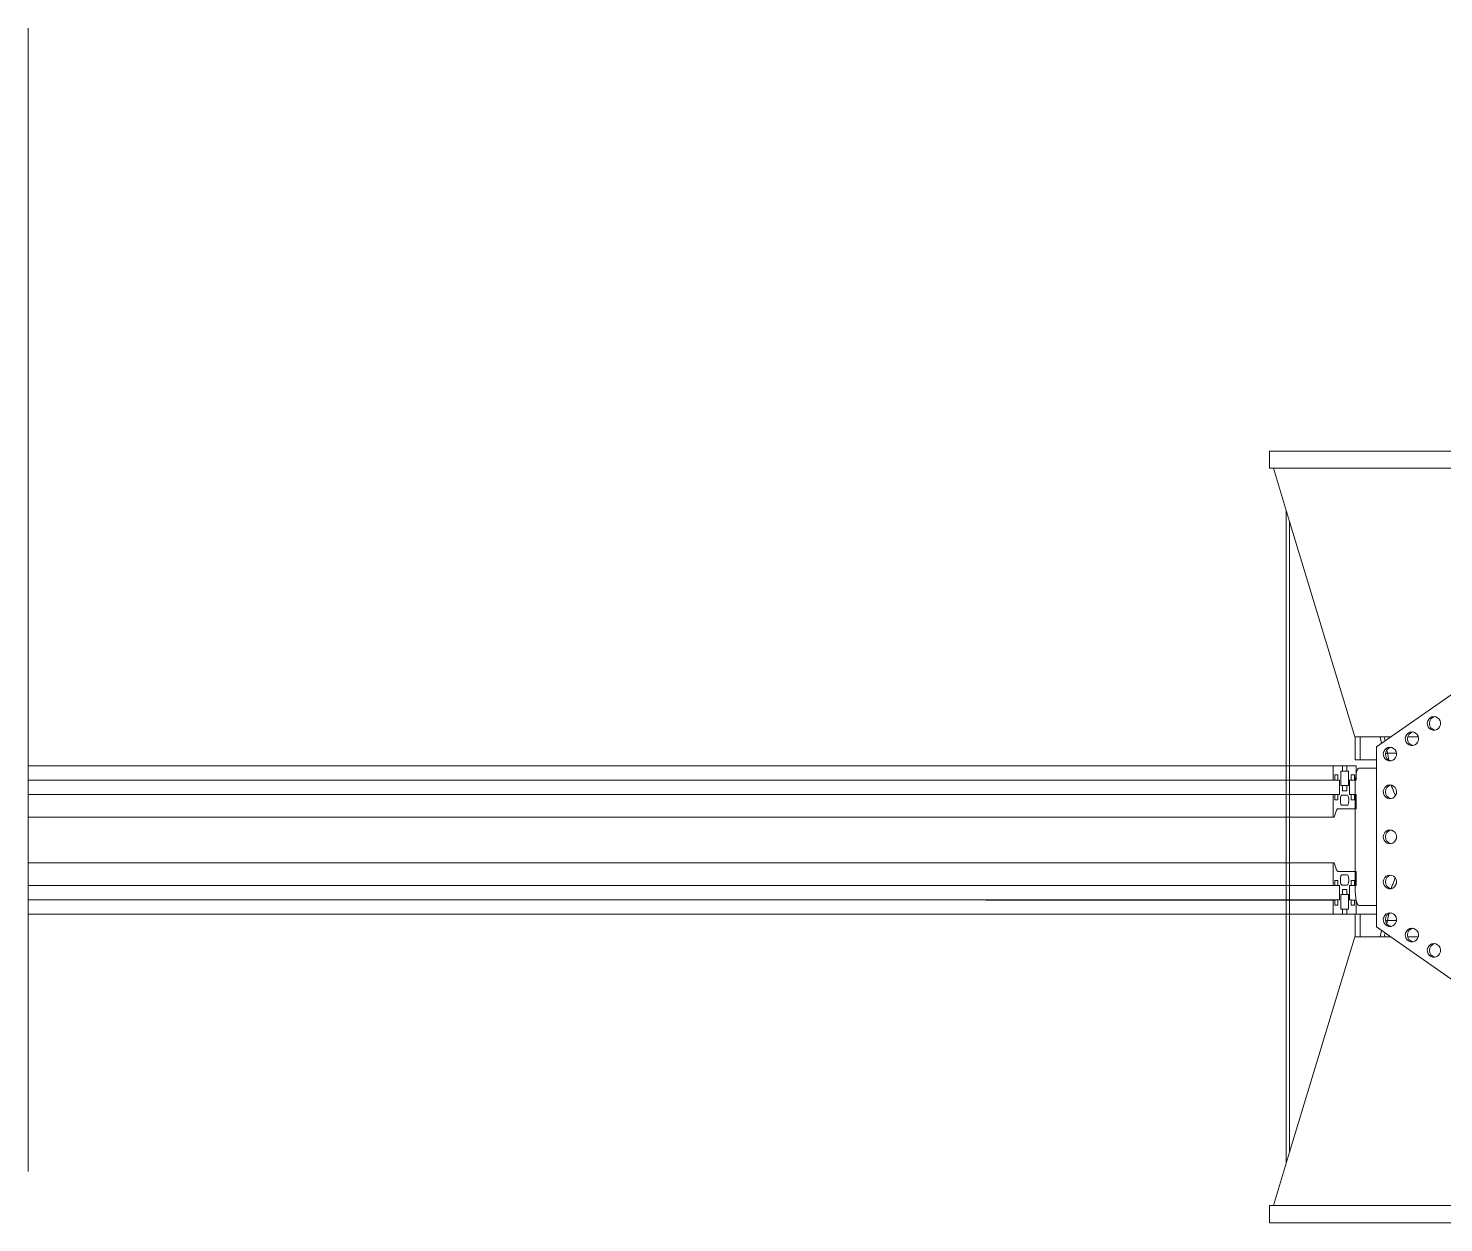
# Model space of a CAD drawing. Header units: millimetres. Extents: x -1052 to 3351, y 0 to 2015.
# Drawn here: x -130.12 to -120.23, y 1570.35 to 1578.69 of the extents above; entities that cross this region are included whole.
import ezdxf

# ---------------------------------------------------------------- set-up
doc = ezdxf.new("R2010")
doc.units = ezdxf.units.MM

msp = doc.modelspace()

# ---------------------------------------------------------------- linework, layer by layer
at = {"linetype": 'Continuous', "lineweight": 0}
for p, q in [((-130.1165, 1570.7031), (-130.1165, 1578.6907)), ((-121.4468, 1575.737), (-121.4468, 1575.6172)), ((-121.4468, 1575.737), (-104.9845, 1575.737)), ((-121.4468, 1575.6172), (-104.9845, 1575.6172)), ((-121.307, 1575.2451), (-121.4194, 1575.6172)), ((-121.3304, 1570.7648), (-121.3304, 1575.3177)), ((-121.3304, 1575.3177), (-121.3289, 1575.3177)), ((-120.8523, 1573.7405), (-121.307, 1575.2451)), ((-121.307, 1570.8374), (-121.307, 1575.2451)), ((-120.6995, 1573.6703), (-119.9807, 1574.1735)), ((-120.3359, 1573.8643), (-120.3428, 1573.852)), ((-120.3257, 1573.874), (-120.3359, 1573.8643)), ((-120.3133, 1573.8802), (-120.3257, 1573.874)), ((-120.2996, 1573.8824), (-120.3133, 1573.8802)), ((-120.2859, 1573.8802), (-120.2996, 1573.8824)), ((-120.2735, 1573.874), (-120.2859, 1573.8802)), ((-120.2634, 1573.8643), (-120.2735, 1573.874)), ((-120.2564, 1573.852), (-120.2634, 1573.8643)), ((-120.4894, 1573.7568), (-120.4963, 1573.7444)), ((-120.4793, 1573.7665), (-120.4894, 1573.7568)), ((-120.4668, 1573.7727), (-120.4793, 1573.7665)), ((-120.4532, 1573.7749), (-120.4668, 1573.7727)), ((-120.4395, 1573.7727), (-120.4532, 1573.7749)), ((-120.427, 1573.7665), (-120.4395, 1573.7727)), ((-120.4169, 1573.7568), (-120.427, 1573.7665)), ((-120.41, 1573.7444), (-120.4169, 1573.7568)), ((-120.3428, 1573.852), (-120.3458, 1573.838)), ((-120.3458, 1573.838), (-120.3448, 1573.8238)), ((-120.3448, 1573.8238), (-120.3398, 1573.8105)), ((-120.3398, 1573.8105), (-120.3311, 1573.7993)), ((-120.3311, 1573.7993), (-120.3197, 1573.7913)), ((-120.3197, 1573.7913), (-120.3065, 1573.7871)), ((-120.3065, 1573.7871), (-120.2927, 1573.7871)), ((-120.2927, 1573.7871), (-120.2795, 1573.7913)), ((-120.2795, 1573.7913), (-120.2681, 1573.7993)), ((-120.2681, 1573.7993), (-120.2595, 1573.8105)), ((-120.2595, 1573.8105), (-120.2544, 1573.8238)), ((-120.2534, 1573.838), (-120.2564, 1573.852)), ((-120.2544, 1573.8238), (-120.2534, 1573.838)), ((-120.8523, 1573.7405), (-120.5991, 1573.7405)), ((-120.8494, 1573.7405), (-120.8494, 1573.5804)), ((-120.8143, 1573.7405), (-120.8143, 1573.5804)), ((-120.6995, 1573.6703), (-120.6995, 1572.4122)), ((-120.6742, 1573.7405), (-120.6652, 1573.6943)), ((-120.6459, 1573.7405), (-120.6403, 1573.7117)), ((-120.6328, 1573.659), (-120.643, 1573.6493)), ((-120.6204, 1573.6652), (-120.6328, 1573.659)), ((-120.6067, 1573.6673), (-120.6204, 1573.6652)), ((-120.5931, 1573.6652), (-120.6067, 1573.6673)), ((-120.5806, 1573.659), (-120.5931, 1573.6652)), ((-120.5705, 1573.6493), (-120.5806, 1573.659)), ((-120.4963, 1573.7444), (-120.4994, 1573.7305)), ((-120.4994, 1573.7305), (-120.4984, 1573.7163)), ((-120.4984, 1573.7163), (-120.4933, 1573.703)), ((-120.4933, 1573.703), (-120.4847, 1573.6918)), ((-120.4847, 1573.6918), (-120.4733, 1573.6838)), ((-120.4825, 1573.7405), (-120.4087, 1573.7405)), ((-120.4733, 1573.6838), (-120.4601, 1573.6795)), ((-120.4601, 1573.6795), (-120.4463, 1573.6795)), ((-120.4463, 1573.6795), (-120.433, 1573.6838)), ((-120.433, 1573.6838), (-120.4216, 1573.6918)), ((-120.4216, 1573.6918), (-120.413, 1573.703)), ((-120.413, 1573.703), (-120.408, 1573.7163)), ((-120.4069, 1573.7305), (-120.41, 1573.7444)), ((-120.408, 1573.7163), (-120.4069, 1573.7305)), ((-120.8143, 1573.5804), (-120.8494, 1573.5804)), ((-120.8143, 1573.5804), (-120.6995, 1573.5804)), ((-120.6499, 1573.6369), (-120.653, 1573.623)), ((-120.653, 1573.623), (-120.6519, 1573.6088)), ((-120.6519, 1573.6088), (-120.6469, 1573.5955)), ((-120.643, 1573.6493), (-120.6499, 1573.6369)), ((-120.6469, 1573.5955), (-120.6383, 1573.5843)), ((-120.6383, 1573.5843), (-120.6268, 1573.5762)), ((-120.6281, 1573.649), (-120.6236, 1573.6259)), ((-120.6268, 1573.5762), (-120.6136, 1573.572)), ((-120.6236, 1573.6259), (-120.6229, 1573.6259)), ((-120.5608, 1573.6259), (-120.6229, 1573.6259)), ((-120.6136, 1573.572), (-120.5998, 1573.572)), ((-120.5998, 1573.572), (-120.5866, 1573.5762)), ((-120.5866, 1573.5762), (-120.5752, 1573.5843)), ((-120.5752, 1573.5843), (-120.5666, 1573.5955)), ((-120.5636, 1573.6369), (-120.5705, 1573.6493)), ((-120.5666, 1573.5955), (-120.5615, 1573.6088)), ((-120.5605, 1573.623), (-120.5636, 1573.6369)), ((-120.5615, 1573.6088), (-120.5605, 1573.623)), ((-121.0028, 1573.5373), (-130.1165, 1573.5373)), ((-121.0028, 1573.5373), (-121.0028, 1573.4384)), ((-120.939, 1573.5373), (-121.0028, 1573.5373)), ((-120.9695, 1573.4743), (-120.9917, 1573.4743)), ((-120.9917, 1573.4743), (-120.9917, 1573.4384)), ((-120.9695, 1573.4372), (-120.9695, 1573.4743)), ((-120.9501, 1573.5013), (-120.939, 1573.5013)), ((-120.9501, 1573.5013), (-120.9501, 1573.3995)), ((-120.939, 1573.5373), (-120.939, 1573.5013)), ((-120.9075, 1573.5373), (-120.939, 1573.5373)), ((-120.9075, 1573.5013), (-120.939, 1573.5013)), ((-120.9075, 1573.5373), (-120.9075, 1573.5013)), ((-120.8436, 1573.5373), (-120.9075, 1573.5373)), ((-120.8964, 1573.5013), (-120.9075, 1573.5013)), ((-120.8964, 1573.3995), (-120.8964, 1573.5013)), ((-120.877, 1573.4743), (-120.8547, 1573.4743)), ((-120.877, 1573.4372), (-120.877, 1573.4743)), ((-120.8547, 1573.4743), (-120.8547, 1573.4384)), ((-120.8474, 1573.4465), (-120.8451, 1573.4672)), ((-120.8451, 1573.4672), (-120.8419, 1573.4854)), ((-120.8436, 1573.5373), (-120.8436, 1573.4384)), ((-120.8419, 1573.4854), (-120.8381, 1573.5003)), ((-120.8381, 1573.5003), (-120.8337, 1573.5114)), ((-120.8337, 1573.5114), (-120.8289, 1573.5182)), ((-120.8289, 1573.5182), (-120.824, 1573.5205)), ((-120.824, 1573.5205), (-120.6995, 1573.5205)), ((-120.9695, 1573.4372), (-130.1165, 1573.4372)), ((-121.0028, 1573.4384), (-123.4277, 1573.4384)), ((-120.9917, 1573.4384), (-121.0028, 1573.4384)), ((-120.9584, 1573.4372), (-120.9695, 1573.4372)), ((-120.9584, 1573.3378), (-120.9584, 1573.4372)), ((-120.9501, 1573.3995), (-120.9386, 1573.3995)), ((-120.9386, 1573.3995), (-120.9386, 1573.3635)), ((-120.9079, 1573.3995), (-120.9386, 1573.3995)), ((-120.9386, 1573.3635), (-120.9079, 1573.3635)), ((-120.9079, 1573.3635), (-120.9079, 1573.3995)), ((-120.9079, 1573.3995), (-120.8964, 1573.3995)), ((-120.8881, 1573.4372), (-120.877, 1573.4372)), ((-120.8881, 1573.3378), (-120.8881, 1573.4372)), ((-120.8547, 1573.4384), (-120.877, 1573.4384)), ((-120.8436, 1573.4384), (-120.8547, 1573.4384)), ((-120.8494, 1573.4007), (-120.8489, 1573.4241)), ((-120.8494, 1572.6818), (-120.8494, 1573.4007)), ((-120.8489, 1573.4241), (-120.8474, 1573.4465)), ((-120.6499, 1573.3733), (-120.653, 1573.3594)), ((-120.653, 1573.3594), (-120.6519, 1573.3452)), ((-120.643, 1573.3857), (-120.6499, 1573.3733)), ((-120.6328, 1573.3954), (-120.643, 1573.3857)), ((-120.6204, 1573.4016), (-120.6328, 1573.3954)), ((-120.6067, 1573.4038), (-120.6204, 1573.4016)), ((-120.5931, 1573.4016), (-120.6067, 1573.4038)), ((-120.5806, 1573.3954), (-120.5931, 1573.4016)), ((-120.5705, 1573.3857), (-120.5806, 1573.3954)), ((-120.5636, 1573.3733), (-120.5705, 1573.3857)), ((-120.5605, 1573.3594), (-120.5636, 1573.3733)), ((-120.5615, 1573.3452), (-120.5605, 1573.3594)), ((-120.9695, 1573.3378), (-130.1165, 1573.3378)), ((-121.0028, 1573.3366), (-123.4277, 1573.3366)), ((-121.0028, 1573.3366), (-121.0028, 1573.1778)), ((-120.9917, 1573.3366), (-121.0028, 1573.3366)), ((-120.9917, 1573.3366), (-120.9917, 1573.3006)), ((-120.9917, 1573.3006), (-120.9695, 1573.3006)), ((-120.9695, 1573.3006), (-120.9695, 1573.3378)), ((-120.9695, 1573.3378), (-120.9584, 1573.3378)), ((-120.9514, 1573.3156), (-120.9527, 1573.3039)), ((-120.9527, 1573.3039), (-120.9527, 1573.2914)), ((-120.9527, 1573.2914), (-120.9514, 1573.2797)), ((-120.9489, 1573.3252), (-120.9514, 1573.3156)), ((-120.9514, 1573.2797), (-120.9489, 1573.2701)), ((-120.9455, 1573.3314), (-120.9489, 1573.3252)), ((-120.9489, 1573.2701), (-120.9455, 1573.2638)), ((-120.9417, 1573.3336), (-120.9455, 1573.3314)), ((-120.9455, 1573.2638), (-120.9417, 1573.2617)), ((-120.9417, 1573.3336), (-120.9047, 1573.3336)), ((-120.9417, 1573.2617), (-120.9047, 1573.2617)), ((-120.9009, 1573.3314), (-120.9047, 1573.3336)), ((-120.9047, 1573.2617), (-120.9009, 1573.2638)), ((-120.8976, 1573.3252), (-120.9009, 1573.3314)), ((-120.9009, 1573.2638), (-120.8976, 1573.2701)), ((-120.8951, 1573.3156), (-120.8976, 1573.3252)), ((-120.8976, 1573.2701), (-120.8951, 1573.2797)), ((-120.8938, 1573.3039), (-120.8951, 1573.3156)), ((-120.8951, 1573.2797), (-120.8938, 1573.2914)), ((-120.8938, 1573.2914), (-120.8938, 1573.3039)), ((-120.877, 1573.3378), (-120.8881, 1573.3378)), ((-120.877, 1573.3006), (-120.877, 1573.3378)), ((-120.8547, 1573.3366), (-120.877, 1573.3366)), ((-120.8547, 1573.3006), (-120.877, 1573.3006)), ((-120.8547, 1573.3366), (-120.8547, 1573.3006)), ((-120.8436, 1573.3366), (-120.8547, 1573.3366)), ((-120.8436, 1573.3366), (-120.8436, 1573.2377)), ((-120.6519, 1573.3452), (-120.6469, 1573.3319)), ((-120.6469, 1573.3319), (-120.6383, 1573.3207)), ((-120.6383, 1573.3207), (-120.6268, 1573.3126)), ((-120.6268, 1573.3126), (-120.6136, 1573.3084)), ((-120.6136, 1573.3084), (-120.5998, 1573.3084)), ((-120.5998, 1573.3084), (-120.5866, 1573.3126)), ((-120.5866, 1573.3126), (-120.5752, 1573.3207)), ((-120.5752, 1573.3207), (-120.5666, 1573.3319)), ((-120.5666, 1573.3319), (-120.5615, 1573.3452)), ((-121.0028, 1573.1778), (-130.1165, 1573.1778)), ((-121.0028, 1573.1778), (-120.9954, 1573.1778)), ((-120.9954, 1573.1778), (-120.9823, 1573.2202)), ((-120.9823, 1573.2202), (-120.981, 1573.2241)), ((-120.981, 1573.2241), (-120.9795, 1573.2276)), ((-120.9795, 1573.2276), (-120.978, 1573.2306)), ((-120.978, 1573.2306), (-120.9763, 1573.2332)), ((-120.9763, 1573.2332), (-120.9746, 1573.2351)), ((-120.9746, 1573.2351), (-120.9729, 1573.2366)), ((-120.9729, 1573.2366), (-120.9711, 1573.2374)), ((-120.9711, 1573.2374), (-120.9693, 1573.2377)), ((-120.9693, 1573.2377), (-120.8436, 1573.2377)), ((-120.643, 1573.0711), (-120.6499, 1573.0587)), ((-120.6328, 1573.0808), (-120.643, 1573.0711)), ((-120.6204, 1573.087), (-120.6328, 1573.0808)), ((-120.6067, 1573.0892), (-120.6204, 1573.087)), ((-120.5931, 1573.087), (-120.6067, 1573.0892)), ((-120.5806, 1573.0808), (-120.5931, 1573.087)), ((-120.5705, 1573.0711), (-120.5806, 1573.0808)), ((-120.5636, 1573.0587), (-120.5705, 1573.0711)), ((-120.6499, 1573.0587), (-120.653, 1573.0448)), ((-120.653, 1573.0448), (-120.6519, 1573.0306)), ((-120.6519, 1573.0306), (-120.6469, 1573.0173)), ((-120.6469, 1573.0173), (-120.6383, 1573.0061)), ((-120.6383, 1573.0061), (-120.6268, 1572.9981)), ((-120.6268, 1572.9981), (-120.6136, 1572.9938)), ((-120.6136, 1572.9938), (-120.5998, 1572.9938)), ((-120.5998, 1572.9938), (-120.5866, 1572.9981)), ((-120.5866, 1572.9981), (-120.5752, 1573.0061)), ((-120.5752, 1573.0061), (-120.5666, 1573.0173)), ((-120.5666, 1573.0173), (-120.5615, 1573.0306)), ((-120.5605, 1573.0448), (-120.5636, 1573.0587)), ((-120.5615, 1573.0306), (-120.5605, 1573.0448)), ((-130.1165, 1572.8603), (-121.0028, 1572.8603)), ((-121.0028, 1572.7016), (-121.0028, 1572.8603)), ((-121.0028, 1572.8603), (-120.9954, 1572.8603)), ((-120.9954, 1572.8603), (-120.9823, 1572.8179)), ((-120.981, 1572.814), (-120.9823, 1572.8179)), ((-120.9795, 1572.8105), (-120.981, 1572.814)), ((-120.978, 1572.8075), (-120.9795, 1572.8105)), ((-120.9763, 1572.805), (-120.978, 1572.8075)), ((-120.9746, 1572.803), (-120.9763, 1572.805)), ((-120.9729, 1572.8015), (-120.9746, 1572.803)), ((-120.9711, 1572.8007), (-120.9729, 1572.8015)), ((-120.9693, 1572.8004), (-120.9711, 1572.8007)), ((-120.9693, 1572.8004), (-120.8436, 1572.8004)), ((-120.9514, 1572.7585), (-120.9489, 1572.768)), ((-120.9489, 1572.768), (-120.9455, 1572.7743)), ((-120.9455, 1572.7743), (-120.9417, 1572.7764)), ((-120.9417, 1572.7764), (-120.9047, 1572.7764)), ((-120.9047, 1572.7764), (-120.9009, 1572.7743)), ((-120.9009, 1572.7743), (-120.8976, 1572.768)), ((-120.8976, 1572.768), (-120.8951, 1572.7585)), ((-120.8436, 1572.7016), (-120.8436, 1572.8004)), ((-120.6328, 1572.7662), (-120.643, 1572.7565)), ((-120.6204, 1572.7724), (-120.6328, 1572.7662)), ((-120.6067, 1572.7746), (-120.6204, 1572.7724)), ((-120.5931, 1572.7724), (-120.6067, 1572.7746)), ((-120.5806, 1572.7662), (-120.5931, 1572.7724)), ((-120.5705, 1572.7565), (-120.5806, 1572.7662)), ((-130.1165, 1572.7004), (-120.9695, 1572.7004)), ((-123.4277, 1572.7016), (-121.0028, 1572.7016)), ((-120.9917, 1572.7016), (-121.0028, 1572.7016)), ((-120.9917, 1572.7375), (-120.9695, 1572.7375)), ((-120.9917, 1572.7016), (-120.9917, 1572.7375)), ((-120.9695, 1572.7375), (-120.9695, 1572.7004)), ((-120.9695, 1572.7004), (-120.9584, 1572.7004)), ((-120.9584, 1572.7004), (-120.9584, 1572.6009)), ((-120.9527, 1572.7467), (-120.9514, 1572.7585)), ((-120.9527, 1572.7342), (-120.9527, 1572.7467)), ((-120.9514, 1572.7225), (-120.9527, 1572.7342)), ((-120.9489, 1572.713), (-120.9514, 1572.7225)), ((-120.9455, 1572.7067), (-120.9489, 1572.713)), ((-120.9417, 1572.7045), (-120.9455, 1572.7067)), ((-120.9417, 1572.7045), (-120.9047, 1572.7045)), ((-120.9386, 1572.6746), (-120.9079, 1572.6746)), ((-120.9386, 1572.6386), (-120.9386, 1572.6746)), ((-120.9079, 1572.6746), (-120.9079, 1572.6386)), ((-120.9009, 1572.7067), (-120.9047, 1572.7045)), ((-120.8976, 1572.713), (-120.9009, 1572.7067)), ((-120.8951, 1572.7225), (-120.8976, 1572.713)), ((-120.8951, 1572.7585), (-120.8938, 1572.7467)), ((-120.8938, 1572.7342), (-120.8951, 1572.7225)), ((-120.8938, 1572.7467), (-120.8938, 1572.7342)), ((-120.877, 1572.7004), (-120.8881, 1572.7004)), ((-120.8881, 1572.7004), (-120.8881, 1572.6009)), ((-120.8547, 1572.7375), (-120.877, 1572.7375)), ((-120.877, 1572.7375), (-120.877, 1572.7004)), ((-120.877, 1572.7016), (-120.8547, 1572.7016)), ((-120.8547, 1572.7016), (-120.8547, 1572.7375)), ((-120.8436, 1572.7016), (-120.8547, 1572.7016)), ((-120.8489, 1572.6584), (-120.8494, 1572.6818)), ((-120.6499, 1572.7442), (-120.653, 1572.7302)), ((-120.653, 1572.7302), (-120.6519, 1572.716)), ((-120.6519, 1572.716), (-120.6469, 1572.7027)), ((-120.643, 1572.7565), (-120.6499, 1572.7442)), ((-120.6469, 1572.7027), (-120.6383, 1572.6915)), ((-120.6383, 1572.6915), (-120.6268, 1572.6835)), ((-120.6268, 1572.6835), (-120.6136, 1572.6793)), ((-120.6136, 1572.6793), (-120.5998, 1572.6793)), ((-120.5998, 1572.6793), (-120.5866, 1572.6835)), ((-120.5866, 1572.6835), (-120.5752, 1572.6915)), ((-120.5752, 1572.6915), (-120.5666, 1572.7027)), ((-120.5636, 1572.7442), (-120.5705, 1572.7565)), ((-120.5666, 1572.7027), (-120.5615, 1572.716)), ((-120.5605, 1572.7302), (-120.5636, 1572.7442)), ((-120.5615, 1572.716), (-120.5605, 1572.7302)), ((-130.1165, 1572.6009), (-120.9695, 1572.6009)), ((-123.4277, 1572.5997), (-121.0028, 1572.5997)), ((-121.0028, 1572.5009), (-121.0028, 1572.5997)), ((-120.9917, 1572.5997), (-121.0028, 1572.5997)), ((-120.9917, 1572.5638), (-120.9917, 1572.5997)), ((-120.9695, 1572.6009), (-120.9695, 1572.5638)), ((-120.9584, 1572.6009), (-120.9695, 1572.6009)), ((-120.9501, 1572.6386), (-120.9386, 1572.6386)), ((-120.9501, 1572.5368), (-120.9501, 1572.6386)), ((-120.9386, 1572.6386), (-120.9079, 1572.6386)), ((-120.9079, 1572.6386), (-120.8964, 1572.6386)), ((-120.8964, 1572.6386), (-120.8964, 1572.5368)), ((-120.8881, 1572.6009), (-120.877, 1572.6009)), ((-120.877, 1572.6009), (-120.877, 1572.5638)), ((-120.877, 1572.5997), (-120.8547, 1572.5997)), ((-120.8547, 1572.5638), (-120.8547, 1572.5997)), ((-120.8436, 1572.5997), (-120.8547, 1572.5997)), ((-120.8474, 1572.6359), (-120.8489, 1572.6584)), ((-120.8451, 1572.6152), (-120.8474, 1572.6359)), ((-120.8419, 1572.5971), (-120.8451, 1572.6152)), ((-120.8436, 1572.5009), (-120.8436, 1572.5997)), ((-120.8381, 1572.5822), (-120.8419, 1572.5971)), ((-120.8337, 1572.5711), (-120.8381, 1572.5822)), ((-120.8289, 1572.5643), (-120.8337, 1572.5711)), ((-130.1165, 1572.5009), (-121.0028, 1572.5009)), ((-120.939, 1572.5009), (-121.0028, 1572.5009)), ((-120.9695, 1572.5638), (-120.9917, 1572.5638)), ((-120.9501, 1572.5368), (-120.939, 1572.5368)), ((-120.939, 1572.5009), (-120.939, 1572.5368)), ((-120.939, 1572.5368), (-120.9075, 1572.5368)), ((-120.939, 1572.5009), (-120.9075, 1572.5009)), ((-120.9075, 1572.5009), (-120.9075, 1572.5368)), ((-120.8964, 1572.5368), (-120.9075, 1572.5368)), ((-120.8436, 1572.5009), (-120.9075, 1572.5009)), ((-120.877, 1572.5638), (-120.8547, 1572.5638)), ((-120.8143, 1572.5021), (-120.8494, 1572.5021)), ((-120.8494, 1572.5021), (-120.8494, 1572.342)), ((-120.824, 1572.562), (-120.8289, 1572.5643)), ((-120.6995, 1572.562), (-120.824, 1572.562)), ((-120.8143, 1572.5021), (-120.8143, 1572.342)), ((-120.6995, 1572.5021), (-120.8143, 1572.5021)), ((-120.6499, 1572.4806), (-120.653, 1572.4666)), ((-120.643, 1572.4929), (-120.6499, 1572.4806)), ((-120.6328, 1572.5027), (-120.643, 1572.4929)), ((-120.6204, 1572.5089), (-120.6328, 1572.5027)), ((-120.6067, 1572.511), (-120.6204, 1572.5089)), ((-120.5931, 1572.5089), (-120.6067, 1572.511)), ((-120.5806, 1572.5027), (-120.5931, 1572.5089)), ((-120.5705, 1572.4929), (-120.5806, 1572.5027)), ((-120.5636, 1572.4806), (-120.5705, 1572.4929)), ((-120.5605, 1572.4666), (-120.5636, 1572.4806)), ((-119.9807, 1571.909), (-120.6995, 1572.4122)), ((-120.6652, 1572.3882), (-120.6742, 1572.342)), ((-120.653, 1572.4666), (-120.6519, 1572.4524)), ((-120.6519, 1572.4524), (-120.6469, 1572.4391)), ((-120.6469, 1572.4391), (-120.6383, 1572.4279)), ((-120.6403, 1572.3708), (-120.6459, 1572.342)), ((-120.6383, 1572.4279), (-120.6268, 1572.4199)), ((-120.6236, 1572.4566), (-120.6281, 1572.4335)), ((-120.6268, 1572.4199), (-120.6136, 1572.4157)), ((-120.6229, 1572.4565), (-120.6236, 1572.4566)), ((-120.6229, 1572.4565), (-120.5608, 1572.4565)), ((-120.6136, 1572.4157), (-120.5998, 1572.4157)), ((-120.5998, 1572.4157), (-120.5866, 1572.4199)), ((-120.5866, 1572.4199), (-120.5752, 1572.4279)), ((-120.5752, 1572.4279), (-120.5666, 1572.4391)), ((-120.5666, 1572.4391), (-120.5615, 1572.4524)), ((-120.5615, 1572.4524), (-120.5605, 1572.4666)), ((-120.4963, 1572.3731), (-120.4994, 1572.3591)), ((-120.4894, 1572.3854), (-120.4963, 1572.3731)), ((-120.4793, 1572.3951), (-120.4894, 1572.3854)), ((-120.4668, 1572.4013), (-120.4793, 1572.3951)), ((-120.4532, 1572.4035), (-120.4668, 1572.4013)), ((-120.4395, 1572.4013), (-120.4532, 1572.4035)), ((-120.427, 1572.3951), (-120.4395, 1572.4013)), ((-120.4169, 1572.3854), (-120.427, 1572.3951)), ((-120.41, 1572.3731), (-120.4169, 1572.3854)), ((-120.4069, 1572.3591), (-120.41, 1572.3731)), ((-121.307, 1570.8374), (-120.8523, 1572.342)), ((-120.8523, 1572.342), (-120.5991, 1572.342)), ((-120.4994, 1572.3591), (-120.4984, 1572.3449)), ((-120.4984, 1572.3449), (-120.4933, 1572.3316)), ((-120.4933, 1572.3316), (-120.4847, 1572.3204)), ((-120.4847, 1572.3204), (-120.4733, 1572.3124)), ((-120.4825, 1572.342), (-120.4087, 1572.342)), ((-120.4733, 1572.3124), (-120.4601, 1572.3082)), ((-120.4601, 1572.3082), (-120.4463, 1572.3082)), ((-120.4463, 1572.3082), (-120.433, 1572.3124)), ((-120.433, 1572.3124), (-120.4216, 1572.3204)), ((-120.4216, 1572.3204), (-120.413, 1572.3316)), ((-120.413, 1572.3316), (-120.408, 1572.3449)), ((-120.408, 1572.3449), (-120.4069, 1572.3591)), ((-120.3359, 1572.2779), (-120.3428, 1572.2655)), ((-120.3257, 1572.2876), (-120.3359, 1572.2779)), ((-120.3133, 1572.2938), (-120.3257, 1572.2876)), ((-120.2996, 1572.296), (-120.3133, 1572.2938)), ((-120.2859, 1572.2938), (-120.2996, 1572.296)), ((-120.2735, 1572.2876), (-120.2859, 1572.2938)), ((-120.2634, 1572.2779), (-120.2735, 1572.2876)), ((-120.2564, 1572.2655), (-120.2634, 1572.2779)), ((-120.3428, 1572.2655), (-120.3458, 1572.2516)), ((-120.3458, 1572.2516), (-120.3448, 1572.2374)), ((-120.3448, 1572.2374), (-120.3398, 1572.2241)), ((-120.3398, 1572.2241), (-120.3311, 1572.2129)), ((-120.3311, 1572.2129), (-120.3197, 1572.2048)), ((-120.3197, 1572.2048), (-120.3065, 1572.2006)), ((-120.3065, 1572.2006), (-120.2927, 1572.2006)), ((-120.2927, 1572.2006), (-120.2795, 1572.2048)), ((-120.2795, 1572.2048), (-120.2681, 1572.2129)), ((-120.2681, 1572.2129), (-120.2595, 1572.2241)), ((-120.2595, 1572.2241), (-120.2544, 1572.2374)), ((-120.2534, 1572.2516), (-120.2564, 1572.2655)), ((-120.2544, 1572.2374), (-120.2534, 1572.2516)), ((-121.4194, 1570.4652), (-121.307, 1570.8374)), ((-121.3304, 1570.7648), (-121.3289, 1570.7648)), ((-121.4468, 1570.4652), (-121.4468, 1570.3454)), ((-121.4468, 1570.4652), (-104.9845, 1570.4652)), ((-121.4468, 1570.3454), (-104.9845, 1570.3454))]:
    msp.add_line(p, q, dxfattribs=at)
for centre, start, end in [((-120.283, 1573.8344), 100.79193, 259.20807), ((-120.4366, 1573.7269), 100.79123, 259.20877), ((-120.5901, 1573.6194), 100.79113, 259.20887), ((-120.5901, 1573.3558), 100.79094, 259.20906), ((-120.5901, 1573.0412), 100.79094, 259.20906), ((-120.5901, 1572.7266), 100.79114, 259.20886), ((-120.5901, 1572.4631), 100.79094, 259.20906), ((-120.4366, 1572.3555), 100.79094, 259.20906), ((-120.283, 1572.248), 100.79163, 259.20837)]:
    msp.add_arc(centre, 0.0481, start, end, dxfattribs=at)
for centre, major_axis, start_param, end_param in [((-120.5421, 1573.6259), (-0.0622, 0.3808), 1.537011, 1.663347), ((-120.5421, 1572.4565), (0.0622, 0.3808), 1.478245, 1.604581)]:
    msp.add_ellipse(centre, major_axis=major_axis, ratio=0.206899, start_param=start_param, end_param=end_param, dxfattribs=at)
for points, knots in [([(-120.6236, 1573.6259), (-120.6275, 1573.6252), (-120.6325, 1573.6243), (-120.6362, 1573.6236), (-120.637, 1573.6235)], [0, 0, 0, 0, 0.7192163, 0.9233829, 0.9233829, 0.9233829, 0.9233829]), ([(-120.5974, 1573.4025), (-120.594, 1573.393), (-120.5873, 1573.3737), (-120.5777, 1573.3494), (-120.5714, 1573.3358), (-120.5686, 1573.3299)], [0, 0, 0, 0, 1.885601, 3.810071, 5.280927, 5.280927, 5.280927, 5.280927]), ([(-120.5686, 1572.7527), (-120.5695, 1572.7509), (-120.5741, 1572.7415), (-120.5822, 1572.7218), (-120.5908, 1572.6993), (-120.5957, 1572.6846), (-120.5972, 1572.68)], [0, 0, 0, 0, 0.487385, 2.471794, 4.422043, 5.283581, 5.283581, 5.283581, 5.283581]), ([(-120.6236, 1572.4566), (-120.6275, 1572.4573), (-120.6327, 1572.4582), (-120.6364, 1572.4589), (-120.6374, 1572.459)], [0, 0, 0, 0, 0.7157779, 0.9475835, 0.9475835, 0.9475835, 0.9475835])]:
    msp.add_open_spline(points, degree=3, knots=knots, dxfattribs=at)

doc.saveas('drawing.dxf')
